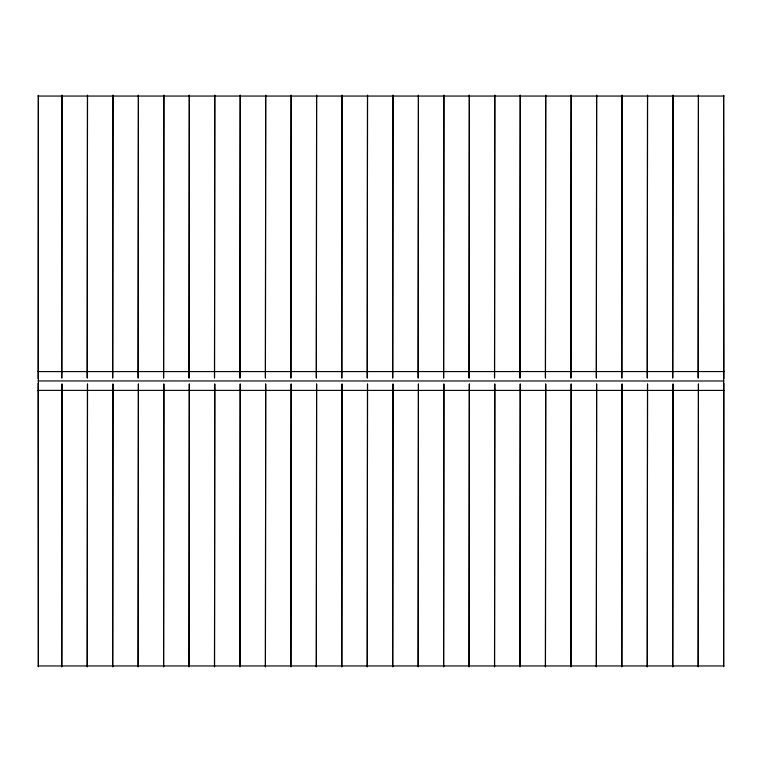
<?xml version="1.0" encoding="UTF-8"?>
<svg xmlns="http://www.w3.org/2000/svg" width="762" height="762" viewBox="0 0 762 762"><rect width="100%" height="100%" fill="white"/><g stroke="black" fill="none" stroke-linecap="round" stroke-linejoin="round"><path stroke-width="1.14" d="M38.1 96.05L723.9 96.05M38.1 371.608L723.9 371.57M38.1 378.676L38.357 95.279L38.357 666.721L38.1 383.315M723.9 378.676L723.643 95.279L723.643 666.721L723.9 383.315M38.1 380.952L723.9 380.99M38.1 390.373L723.9 390.411M38.1 665.95L723.9 665.95M62.027 95.279L61.779 377.904L62.027 95.279M87.487 95.279L87.23 377.904L87.487 95.279M112.938 95.279L112.69 377.904L112.938 95.279M138.398 95.279L138.141 377.904L138.398 95.279M163.859 95.279L163.601 377.904L163.859 95.279M189.309 95.279L189.062 377.904L189.309 95.279M214.77 95.279L214.513 377.904L214.77 95.279M240.22 95.279L239.973 377.904L240.22 95.279M265.681 95.279L265.424 377.904L265.681 95.279M291.141 95.279L290.884 377.904L291.141 95.279M316.592 95.279L316.344 377.904L316.592 95.279M342.052 95.279L341.795 377.904L342.052 95.279M367.513 95.279L367.255 377.904L367.513 95.279M392.963 95.279L392.706 377.904L392.963 95.279M418.424 95.279L418.167 377.904L418.424 95.279M443.875 95.279L443.627 377.904L443.875 95.279M469.335 95.279L469.078 377.904L469.335 95.279M494.795 95.279L494.538 377.904L494.795 95.279M520.246 95.279L519.989 377.904L520.246 95.279M545.706 95.279L545.449 377.904L545.706 95.279M571.157 95.279L570.909 377.904L571.157 95.279M596.617 95.279L596.36 377.904L596.617 95.279M622.078 95.279L621.821 377.904L622.078 95.279M647.529 95.279L647.271 377.904L647.529 95.279M672.989 95.279L672.732 377.904L672.989 95.279M698.44 95.279L698.192 377.904L698.44 95.279M62.027 384.086L61.779 666.721L62.027 384.086M87.487 384.086L87.23 666.721L87.487 384.086M112.938 384.086L112.69 666.721L112.938 384.086M138.398 384.086L138.141 666.721L138.398 384.086M163.859 384.086L163.601 666.721L163.859 384.086M189.309 384.086L189.062 666.721L189.309 384.086M214.77 384.086L214.513 666.721L214.77 384.086M240.22 384.086L239.973 666.721L240.22 384.086M265.681 384.086L265.424 666.721L265.681 384.086M291.141 384.086L290.884 666.721L291.141 384.086M316.592 384.086L316.344 666.721L316.592 384.086M342.052 384.086L341.795 666.721L342.052 384.086M367.513 384.086L367.255 666.721L367.513 384.086M392.963 384.086L392.706 666.721L392.963 384.086M418.424 384.086L418.167 666.721L418.424 384.086M443.875 384.086L443.627 666.721L443.875 384.086M469.335 384.086L469.078 666.721L469.335 384.086M494.795 384.086L494.538 666.721L494.795 384.086M520.246 384.086L519.989 666.721L520.246 384.086M545.706 384.086L545.449 666.721L545.706 384.086M571.157 384.086L570.909 666.721L571.157 384.086M596.617 384.086L596.36 666.721L596.617 384.086M622.078 384.086L621.821 666.721L622.078 384.086M647.529 384.086L647.271 666.721L647.529 384.086M672.989 384.086L672.732 666.721L672.989 384.086M698.44 384.086L698.192 666.721L698.44 384.086"/></g></svg>
